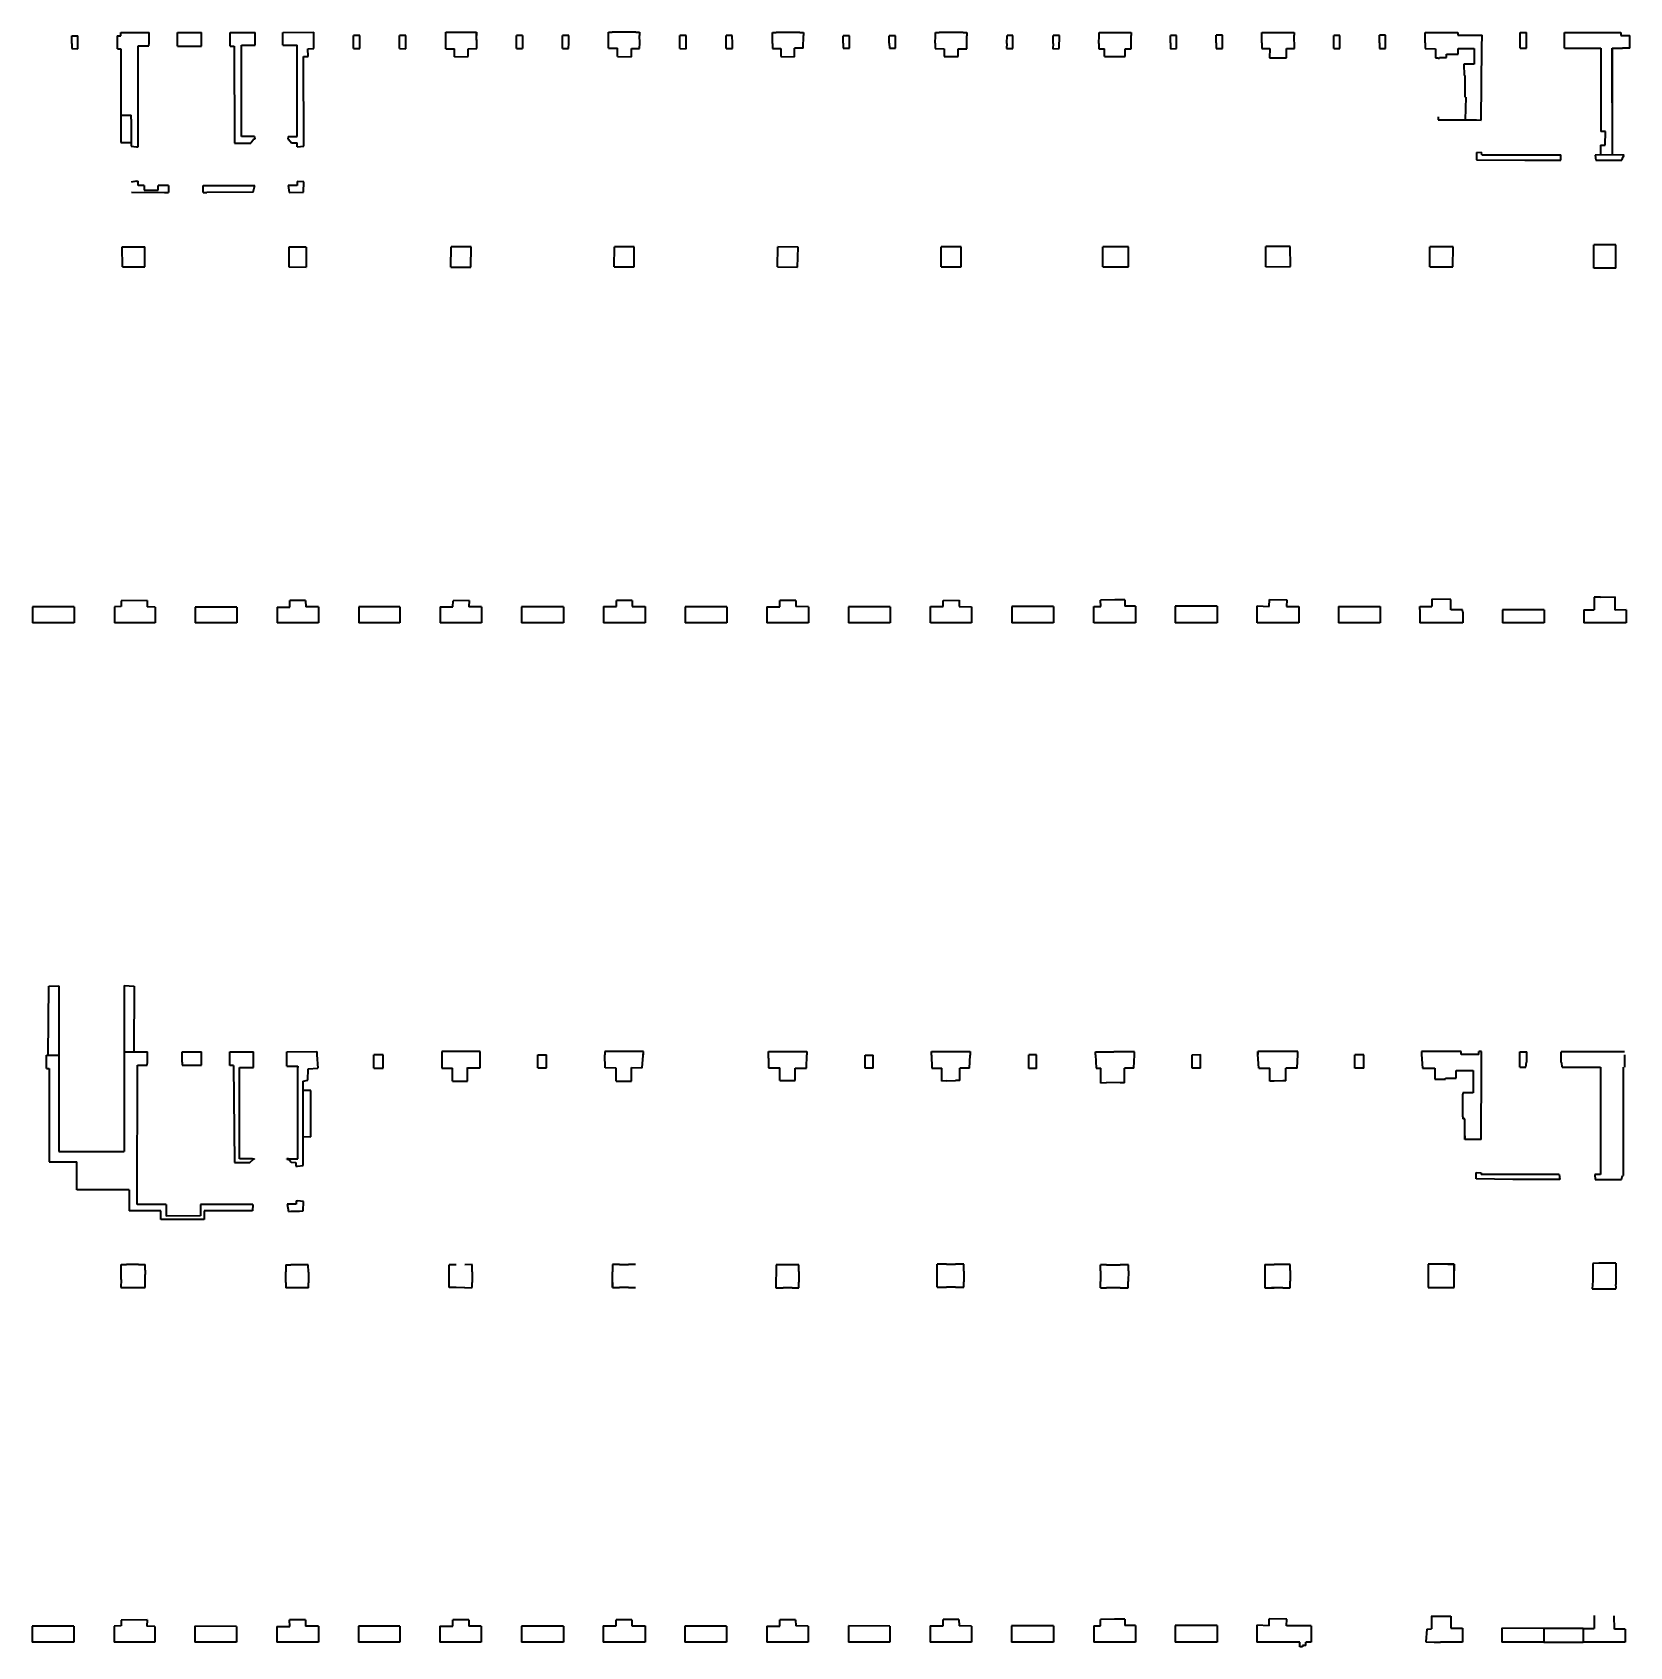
# Model space of a CAD drawing. Header units: millimetres. Extents: x -2569 to 735611, y -420503 to 265310.
# Drawn here: x 78600 to 148010, y -132121 to -61989 of the extents above; entities that cross this region are included whole.
import ezdxf

# ---------------------------------------------------------------- set-up
doc = ezdxf.new("R2010")
doc.units = ezdxf.units.MM
doc.layers.add('02 KANTAVA', color=24, linetype='Continuous', lineweight=35)

msp = doc.modelspace()

# ---------------------------------------------------------------- linework, layer by layer
at = {"layer": '02 KANTAVA'}
for p, q in [((80319, -62141), (80585, -62141)), ((80319, -62478), (80319, -62141)), ((80585, -62702), (80585, -62141)), ((82287, -62141), (82447, -62141)), ((82305, -62702), (82305, -62141)), ((82447, -61998), (83027, -61997)), ((82447, -62141), (82447, -61998)), ((83027, -61997), (83680, -61997)), ((83680, -62464), (83680, -61997)), ((84913, -61996), (85949, -61995)), ((84913, -62594), (84913, -61996)), ((85949, -62593), (85949, -61995)), ((87197, -61995), (88284, -61993)), ((87199, -62592), (87197, -61995)), ((88284, -62554), (88284, -61993)), ((89484, -61992), (90837, -61990)), ((89484, -62554), (89484, -61992)), ((90837, -62463), (90837, -61990)), ((92832, -62134), (92563, -62134)), ((92563, -62696), (92563, -62134)), ((92832, -62457), (92832, -62134)), ((94835, -62133), (94561, -62133)), ((94561, -62697), (94561, -62133)), ((94836, -62459), (94835, -62133)), ((96567, -62702), (96568, -62132)), ((96568, -62132), (96568, -61989)), ((96568, -61989), (97902, -61990)), ((97915, -62693), (97902, -61990)), ((97906, -61990), (97906, -62131)), ((97911, -62457), (97906, -62131)), ((99905, -62130), (99635, -62130)), ((99635, -62691), (99635, -62130)), ((99905, -62130), (99905, -62690)), ((101908, -62129), (101632, -62129)), ((101632, -62688), (101632, -62129)), ((101908, -62468), (101908, -62129)), ((103638, -62685), (103639, -62128)), ((103639, -62128), (103639, -61991)), ((103639, -61991), (103799, -61991)), ((104831, -61991), (103799, -61991)), ((104831, -61991), (104991, -61991)), ((104991, -61991), (104991, -62129)), ((104993, -62458), (104991, -62129)), ((107007, -62127), (106731, -62127)), ((106737, -62697), (106731, -62127)), ((107007, -62464), (107007, -62127)), ((109015, -62133), (108747, -62132)), ((108747, -62693), (108747, -62132)), ((109021, -62472), (109015, -62133)), ((110761, -62478), (110763, -62134)), ((110763, -62134), (110763, -61993)), ((110763, -61993), (110923, -61993)), ((111947, -61993), (110923, -61993)), ((111947, -61993), (112107, -61993)), ((112099, -62683), (112107, -62135)), ((112107, -61993), (112107, -62135)), ((114110, -62137), (113832, -62137)), ((113832, -62468), (113832, -62137)), ((114110, -62680), (114110, -62137)), ((116114, -62139), (115838, -62138)), ((115838, -62468), (115838, -62138)), ((116114, -62679), (116114, -62139)), ((117838, -62467), (117839, -62140)), ((117839, -62140), (117839, -61994)), ((117839, -61994), (117999, -61994)), ((119047, -61995), (117999, -61994)), ((119047, -61995), (119207, -61995)), ((119206, -62702), (119207, -62138)), ((119207, -61995), (119207, -62138)), ((120942, -62473), (120954, -62133)), ((121209, -62133), (120954, -62133)), ((121209, -62698), (121209, -62133)), ((123229, -62132), (122953, -62132)), ((122953, -62472), (122953, -62132)), ((123226, -62699), (123229, -62132)), ((124948, -62475), (124964, -62129)), ((124964, -62129), (124964, -61996)), ((124964, -62129), (124964, -61996)), ((124964, -61996), (126345, -61996)), ((126345, -61996), (126345, -62127)), ((126345, -61996), (126345, -62127)), ((126345, -62703), (126345, -62127)), ((128320, -62123), (128056, -62124)), ((128056, -62445), (128056, -62124)), ((128320, -62698), (128320, -62123)), ((130318, -62120), (130042, -62121)), ((130042, -62442), (130042, -62121)), ((130318, -62697), (130318, -62120)), ((132019, -62441), (132022, -62117)), ((132022, -62117), (132022, -61998)), ((132022, -61998), (132182, -61999)), ((132182, -61999), (133275, -61999)), ((133275, -61999), (133435, -61998)), ((133435, -61998), (133435, -62118)), ((133442, -62697), (133435, -62118)), ((135418, -62127), (135154, -62128)), ((135155, -62696), (135154, -62128)), ((135418, -62699), (135418, -62127)), ((137405, -62119), (137132, -62120)), ((137132, -62445), (137132, -62120)), ((137405, -62692), (137405, -62119)), ((139122, -62450), (139129, -62120)), ((139129, -62120), (139129, -61998)), ((139129, -61999), (139289, -61998)), ((139129, -61998), (140379, -61998)), ((140379, -61998), (140539, -62000)), ((140539, -62000), (140539, -62121)), ((140539, -62121), (141467, -62121)), ((141467, -62121), (141592, -62121)), ((141587, -62646), (141592, -62121)), ((143247, -61997), (143527, -61997)), ((143247, -62680), (143247, -61997)), ((143527, -62430), (143527, -61997)), ((145182, -61997), (147625, -61996)), ((145182, -62685), (145182, -61997)), ((147625, -61996), (147625, -62123)), ((147625, -62123), (148010, -62123)), ((148010, -62686), (148010, -62123)), ((80319, -62478), (80320, -62699)), ((80320, -62699), (80585, -62702)), ((82305, -62702), (82445, -62702)), ((82445, -62702), (82449, -65594)), ((83202, -66960), (83197, -62583)), ((83197, -62583), (83658, -62584)), ((83658, -62584), (83680, -62464)), ((84913, -62594), (85949, -62593)), ((87199, -62592), (87379, -62592)), ((87379, -62592), (87388, -66806)), ((87692, -66514), (87684, -62554)), ((87684, -62554), (88284, -62554)), ((89484, -62554), (90103, -62554)), ((90112, -66514), (90103, -62554)), ((90402, -66941), (90392, -63043)), ((90392, -63043), (90583, -63044)), ((90578, -62714), (90830, -62699)), ((90583, -63044), (90578, -62714)), ((90830, -62699), (90837, -62463)), ((92563, -62696), (92827, -62692)), ((92827, -62692), (92832, -62457)), ((94561, -62697), (94837, -62702)), ((94837, -62702), (94836, -62459)), ((96567, -62702), (96943, -62702)), ((96943, -63050), (96943, -62702)), ((96943, -63050), (97545, -63041)), ((97544, -62704), (97915, -62693)), ((97545, -63041), (97544, -62704)), ((99635, -62691), (99905, -62690)), ((101632, -62688), (101904, -62690)), ((101904, -62690), (101908, -62468)), ((103638, -62685), (104027, -62685)), ((104027, -63047), (104027, -62685)), ((104027, -63047), (104633, -63060)), ((104633, -63060), (104634, -62692)), ((104634, -62692), (104991, -62697)), ((104991, -62697), (104993, -62458)), ((106737, -62697), (107007, -62702)), ((107007, -62702), (107007, -62464)), ((108747, -62693), (109019, -62694)), ((109019, -62694), (109021, -62472)), ((110761, -62478), (110769, -62690)), ((110769, -62690), (111126, -62700)), ((111126, -62700), (111122, -63046)), ((111122, -63046), (111724, -63055)), ((111724, -63055), (111724, -62683)), ((112099, -62683), (111724, -62683)), ((113832, -62468), (113838, -62685)), ((113838, -62685), (114110, -62680)), ((115839, -62469), (115838, -62468)), ((115838, -62468), (115844, -62682)), ((115844, -62682), (116114, -62679)), ((117838, -62467), (117830, -62697)), ((117830, -62697), (118222, -62703)), ((118222, -62703), (118227, -63038)), ((118227, -63038), (118836, -63034)), ((118836, -63034), (118836, -62702)), ((118836, -62702), (119206, -62702)), ((120942, -62473), (120936, -62699)), ((120936, -62699), (121209, -62698)), ((122953, -62472), (122943, -62701)), ((122943, -62701), (123226, -62699)), ((124948, -62475), (124948, -62705)), ((124948, -62705), (125183, -62705)), ((125183, -63043), (125183, -62705)), ((125183, -63043), (125638, -63038)), ((125638, -63038), (126085, -63037)), ((126085, -62704), (126345, -62703)), ((126085, -63037), (126085, -62704)), ((128056, -62445), (128054, -62701)), ((128054, -62701), (128320, -62698)), ((130042, -62442), (130043, -62697)), ((130043, -62697), (130318, -62697)), ((132019, -62441), (132021, -62691)), ((132021, -62691), (132372, -62698)), ((132372, -62698), (132362, -63093)), ((132362, -63093), (133092, -63093)), ((133092, -63093), (133092, -62697)), ((133092, -62697), (133442, -62697)), ((135155, -62696), (135418, -62699)), ((137132, -62445), (137132, -62688)), ((137132, -62688), (137405, -62692)), ((139122, -62450), (139122, -62689)), ((139122, -62689), (139565, -62703)), ((139565, -62703), (139565, -63103)), ((139565, -63103), (139685, -63103)), ((139685, -63109), (139745, -63109)), ((139745, -63109), (139745, -63089)), ((139745, -63089), (140045, -63089)), ((140045, -63089), (140045, -62939)), ((140045, -62939), (140555, -62939)), ((140555, -62939), (140555, -62699)), ((140555, -62699), (141255, -62699)), ((141255, -62699), (141249, -63369)), ((141556, -65800), (141587, -62646)), ((143247, -62680), (143522, -62686)), ((143522, -62686), (143527, -62430)), ((145182, -62685), (146752, -62684)), ((146752, -62684), (146757, -66301)), ((147252, -62685), (147252, -67323)), ((147252, -65055), (147252, -62685)), ((147252, -62685), (147690, -62685)), ((148010, -62686), (147690, -62685)), ((141249, -63369), (140809, -63369)), ((140809, -63369), (140819, -63864)), ((140848, -63864), (140850, -64814)), ((140895, -64814), (140854, -65794)), ((82449, -65594), (82448, -66773)), ((82449, -65594), (82898, -65594)), ((82898, -65764), (82897, -66942)), ((82898, -65764), (82898, -65594)), ((139693, -65669), (139693, -65789)), ((139693, -65789), (141351, -65796)), ((141351, -65796), (141556, -65800)), ((88252, -66514), (87692, -66514)), ((88252, -66514), (88265, -66630)), ((89712, -66514), (89699, -66630)), ((89712, -66514), (90112, -66514)), ((146957, -66301), (146757, -66301)), ((146942, -66888), (146957, -66301)), ((82448, -66773), (82897, -66773)), ((82897, -66942), (83123, -66959)), ((83123, -66959), (83202, -66960)), ((87388, -66806), (88092, -66801)), ((88227, -66636), (88092, -66801)), ((88265, -66630), (88227, -66636)), ((89699, -66630), (89737, -66636)), ((89737, -66636), (89863, -66790)), ((89863, -66790), (90113, -66795)), ((90115, -66970), (90113, -66795)), ((90115, -66970), (90402, -66941)), ((141354, -67213), (141350, -67532)), ((141354, -67213), (141572, -67197)), ((141581, -67318), (141572, -67197)), ((141581, -67318), (145021, -67319)), ((145016, -67544), (145021, -67319)), ((146745, -67313), (146514, -67321)), ((146514, -67321), (146534, -67539)), ((146742, -66888), (146942, -66888)), ((146742, -66888), (146745, -67313)), ((147765, -67332), (146745, -67313)), ((141350, -67532), (143459, -67550)), ((143459, -67550), (145016, -67544)), ((146534, -67539), (147672, -67542)), ((147672, -67542), (147726, -67398)), ((147726, -67398), (147765, -67332)), ((83133, -68462), (82894, -68494)), ((83133, -68462), (83204, -68459)), ((83208, -68645), (83204, -68459)), ((83464, -68648), (83208, -68645)), ((83464, -68648), (83464, -68848)), ((84525, -68651), (84066, -68651)), ((84066, -68851), (84066, -68651)), ((84525, -68651), (84525, -68946)), ((86025, -68651), (88277, -68650)), ((86025, -68942), (86025, -68651)), ((88195, -68936), (88277, -68650)), ((90103, -68652), (89719, -68650)), ((89719, -68650), (89756, -68942)), ((90110, -68464), (90103, -68652)), ((90398, -68489), (90110, -68464)), ((90378, -68932), (90398, -68489)), ((82906, -68935), (84344, -68947)), ((83464, -68848), (84066, -68851)), ((84344, -68947), (84525, -68946)), ((86025, -68942), (86183, -68942)), ((88195, -68936), (86183, -68942)), ((89756, -68942), (90378, -68932)), ((82516, -72174), (82512, -71309)), ((82512, -71309), (83496, -71309)), ((83496, -72179), (83496, -71309)), ((89752, -71317), (89743, -72183)), ((90506, -71325), (89752, -71317)), ((90506, -71325), (90497, -72191)), ((96783, -72187), (96805, -71305)), ((97674, -71304), (96805, -71305)), ((97653, -72186), (97674, -71304)), ((103890, -72182), (103895, -71311)), ((104759, -71311), (103895, -71311)), ((104754, -72172), (104759, -71311)), ((110979, -72176), (111002, -71308)), ((111877, -71328), (111002, -71308)), ((111854, -72195), (111877, -71328)), ((118956, -71309), (118086, -71303)), ((118088, -72171), (118086, -71303)), ((118957, -72176), (118956, -71309)), ((125117, -72182), (125118, -71313)), ((126229, -71303), (125118, -71313)), ((126228, -72176), (126229, -71303)), ((133263, -71293), (132202, -71293)), ((132202, -72181), (132202, -71293)), ((133268, -72170), (133263, -71293)), ((139323, -72181), (139331, -71306)), ((140332, -71303), (139331, -71306)), ((140324, -72177), (140332, -71303)), ((147403, -71228), (146453, -71228)), ((146454, -72234), (146453, -71228)), ((147404, -72234), (147403, -71228)), ((82516, -72174), (83496, -72179)), ((89743, -72183), (90497, -72191)), ((96783, -72187), (97653, -72186)), ((103890, -72182), (104754, -72172)), ((110979, -72176), (111854, -72195)), ((118088, -72171), (118957, -72176)), ((125117, -72182), (125632, -72181)), ((125632, -72181), (126228, -72176)), ((132202, -72181), (133268, -72170)), ((139323, -72181), (140324, -72177)), ((147404, -72234), (146454, -72234)), ((80418, -86953), (78608, -86946)), ((78608, -86946), (78608, -87644)), ((80418, -86953), (80418, -87644)), ((82465, -86939), (82168, -86953)), ((82168, -86953), (82168, -87644)), ((83596, -86679), (82465, -86694)), ((82465, -86694), (82465, -86939)), ((83596, -86679), (83592, -86952)), ((83934, -86959), (83592, -86952)), ((83934, -86959), (83934, -87644)), ((87487, -86957), (85674, -86956)), ((85674, -86956), (85674, -87644)), ((87487, -86957), (87487, -87643)), ((89237, -86957), (89793, -86957)), ((89237, -86957), (89237, -87643)), ((90473, -86673), (89787, -86679)), ((89793, -86957), (89787, -86679)), ((90473, -86673), (90482, -86949)), ((91038, -86955), (90482, -86949)), ((91038, -86955), (91038, -87643)), ((94576, -86955), (92785, -86951)), ((92785, -86951), (92785, -87643)), ((94576, -86955), (94576, -87643)), ((96316, -86955), (96879, -86955)), ((96316, -86955), (96316, -87643)), ((96879, -86955), (96881, -86680)), ((97578, -86673), (96881, -86680)), ((97578, -86673), (97573, -86954)), ((98114, -86948), (97573, -86954)), ((98114, -86948), (98114, -87643)), ((101684, -86950), (99861, -86954)), ((99861, -86954), (99861, -87643)), ((101684, -86950), (101684, -87642)), ((103420, -86940), (103981, -86940)), ((103420, -86940), (103420, -87642)), ((104659, -86671), (103979, -86672)), ((103981, -86940), (103979, -86672)), ((104659, -86671), (104659, -86937)), ((104659, -86937), (105236, -86940)), ((105236, -86940), (105236, -87642)), ((108777, -86947), (106965, -86946)), ((106965, -86946), (106965, -87642)), ((108777, -86947), (108777, -87642)), ((110519, -86948), (111086, -86948)), ((110519, -86948), (110519, -87642)), ((111776, -86669), (111085, -86670)), ((111086, -86948), (111085, -86670)), ((111776, -86669), (111779, -86936)), ((112325, -86949), (111779, -86936)), ((112325, -86949), (112325, -87642)), ((115875, -86943), (114071, -86941)), ((114071, -86941), (114071, -87642)), ((115875, -86943), (115875, -87641)), ((117627, -87641), (117627, -86934)), ((117627, -86934), (118181, -86934)), ((118181, -86934), (118183, -86666)), ((118183, -86666), (118872, -86658)), ((118872, -86658), (118878, -86931)), ((118878, -86931), (119412, -86943)), ((119412, -86943), (119412, -87641)), ((122974, -86937), (121163, -86935)), ((121163, -86935), (121163, -87641)), ((122974, -86937), (122974, -87641)), ((124731, -87641), (124731, -86934)), ((124731, -86934), (125026, -86934)), ((125635, -86649), (125021, -86663)), ((125026, -86934), (125021, -86663)), ((126076, -86647), (125635, -86649)), ((126076, -86647), (126074, -86925)), ((126542, -86923), (126074, -86925)), ((126542, -86923), (126542, -87641)), ((130090, -86921), (128266, -86919)), ((128266, -86919), (128266, -87641)), ((130090, -86921), (130090, -87642)), ((131816, -87642), (131816, -86906)), ((131816, -86906), (132349, -86927)), ((132349, -86927), (132355, -86634)), ((132355, -86634), (133112, -86647)), ((133112, -86647), (133101, -86927)), ((133101, -86927), (133633, -86927)), ((133633, -86927), (133633, -87642)), ((135359, -86927), (137164, -86927)), ((135359, -86927), (135359, -87643)), ((137164, -86927), (137164, -87643)), ((138890, -86927), (139406, -86927)), ((138890, -87067), (138890, -86927)), ((139408, -86615), (139406, -86927)), ((140230, -86630), (139408, -86615)), ((140232, -87085), (140230, -86630)), ((146735, -86526), (146466, -86522)), ((146466, -86522), (146466, -87078)), ((146735, -86526), (147380, -86519)), ((147379, -87089), (147380, -86519)), ((80418, -87644), (78608, -87644)), ((83015, -87644), (82168, -87644)), ((83934, -87644), (83015, -87644)), ((87487, -87643), (85674, -87644)), ((91038, -87643), (89237, -87643)), ((94576, -87643), (92785, -87643)), ((98114, -87643), (96316, -87643)), ((101684, -87642), (99861, -87643)), ((105236, -87642), (103420, -87642)), ((108777, -87642), (106965, -87642)), ((112325, -87642), (110519, -87642)), ((115875, -87641), (114071, -87642)), ((119412, -87641), (117627, -87641)), ((122974, -87641), (121163, -87641)), ((125632, -87641), (124731, -87641)), ((126542, -87641), (125632, -87641)), ((130090, -87642), (128266, -87641)), ((133633, -87642), (131816, -87642)), ((131816, -87642), (131816, -87642)), ((137164, -87643), (135359, -87643)), ((138890, -87067), (138890, -87644)), ((139801, -87644), (138890, -87644)), ((140752, -87644), (139801, -87644)), ((140746, -87073), (140232, -87085)), ((140752, -87182), (140746, -87073)), ((140752, -87182), (140752, -87644)), ((142477, -87074), (142475, -87183)), ((142475, -87183), (142475, -87642)), ((144293, -87641), (142475, -87642)), ((144293, -87082), (142477, -87074)), ((144293, -87082), (144293, -87641)), ((146020, -87078), (146011, -87173)), ((146011, -87173), (146011, -87640)), ((147852, -87639), (146011, -87640)), ((146020, -87078), (146466, -87078)), ((147852, -87072), (147379, -87089)), ((147852, -87072), (147852, -87639)), ((79294, -106423), (79316, -103424)), ((79316, -103424), (79751, -103417)), ((79751, -103417), (79751, -106421)), ((82594, -103403), (83024, -103423)), ((82594, -103403), (82594, -103833)), ((83024, -103423), (83019, -106278)), ((82594, -103833), (82594, -106278)), ((79225, -106996), (79225, -106421)), ((79225, -106421), (79319, -106421)), ((79319, -106421), (79751, -106421)), ((79751, -106421), (79751, -110604)), ((82594, -106278), (82594, -110604)), ((82594, -106278), (83019, -106278)), ((83019, -106278), (83604, -106277)), ((83604, -106726), (83604, -106277)), ((85110, -106276), (85948, -106275)), ((85110, -106722), (85110, -106276)), ((85948, -106862), (85948, -106275)), ((87187, -106866), (87188, -106274)), ((87188, -106416), (87188, -106274)), ((87188, -106274), (88212, -106274)), ((88211, -106966), (88211, -106418)), ((88212, -106903), (88212, -106274)), ((89662, -106272), (90966, -106271)), ((89662, -106903), (89662, -106272)), ((90966, -106283), (90966, -106271)), ((90966, -106271), (90966, -106414)), ((90966, -106414), (91003, -106987)), ((93848, -106413), (93446, -106413)), ((93446, -106990), (93446, -106413)), ((93848, -106984), (93848, -106413)), ((96401, -106270), (96398, -106983)), ((98057, -106270), (96401, -106270)), ((98057, -106968), (98057, -106270)), ((100571, -106967), (100571, -106409)), ((100571, -106409), (100937, -106409)), ((100937, -106970), (100937, -106409)), ((105154, -106270), (103471, -106270)), ((103471, -106270), (103471, -106408)), ((103491, -106974), (103471, -106408)), ((105098, -106976), (105154, -106270)), ((105143, -106270), (105143, -106409)), ((110591, -106559), (110595, -106414)), ((110591, -106559), (110593, -106975)), ((110595, -106269), (112259, -106269)), ((110595, -106414), (110595, -106269)), ((112240, -106988), (112259, -106415)), ((112259, -106269), (112259, -106415)), ((114790, -106988), (114790, -106417)), ((114790, -106417), (115137, -106418)), ((115137, -106991), (115137, -106418)), ((117671, -106269), (119358, -106269)), ((117671, -106420), (117671, -106269)), ((117671, -106420), (117687, -106991)), ((119330, -106995), (119358, -106418)), ((119358, -106269), (119358, -106418)), ((121905, -107007), (121905, -106412)), ((122238, -106412), (121905, -106412)), ((122238, -106999), (122238, -106412)), ((124795, -106281), (125590, -106278)), ((124796, -106409), (124795, -106281)), ((124796, -106409), (124821, -106990)), ((126497, -106283), (125590, -106278)), ((126467, -106990), (126497, -106406)), ((126497, -106406), (126497, -106283)), ((128994, -106402), (129358, -106401)), ((128994, -106986), (128994, -106402)), ((129358, -106984), (129358, -106401)), ((133587, -106270), (131853, -106270)), ((131853, -106270), (131853, -106397)), ((131853, -106397), (131853, -106270)), ((131889, -106984), (131853, -106397)), ((133566, -106991), (133587, -106398)), ((133587, -106398), (133587, -106270)), ((136453, -106403), (136068, -106404)), ((136068, -106982), (136068, -106404)), ((136453, -106990), (136453, -106403)), ((140691, -106271), (138960, -106270)), ((138960, -106270), (138960, -106400)), ((138960, -106400), (139003, -106989)), ((140691, -106400), (140691, -106271)), ((141458, -106401), (140691, -106400)), ((141458, -106401), (141458, -106271)), ((141567, -106271), (141458, -106271)), ((141567, -106704), (141567, -106271)), ((143233, -106272), (143543, -106272)), ((143233, -106726), (143233, -106272)), ((143543, -106725), (143543, -106272)), ((147777, -106276), (145036, -106274)), ((145036, -106742), (145036, -106274)), ((147777, -106403), (147777, -106943)), ((79225, -106996), (79335, -106996)), ((79335, -106996), (79335, -111061)), ((83157, -112911), (83177, -106865)), ((83177, -106865), (83591, -106860)), ((83591, -106860), (83604, -106726)), ((85110, -106722), (85108, -106862)), ((85108, -106862), (85948, -106862)), ((87347, -106866), (87187, -106866)), ((87347, -106866), (87385, -111085)), ((87611, -110926), (87611, -106966)), ((87611, -106966), (88211, -106966)), ((89662, -106903), (90142, -106903)), ((90142, -106903), (90135, -106966)), ((90135, -110926), (90135, -106966)), ((90577, -107515), (90582, -107012)), ((90582, -107012), (91003, -106987)), ((93446, -106990), (93848, -106984)), ((96398, -106983), (96853, -106991)), ((96853, -107548), (96853, -106991)), ((97516, -107547), (97516, -106965)), ((97516, -106973), (98057, -106968)), ((100571, -106967), (100937, -106970)), ((103976, -106991), (103491, -106974)), ((103976, -107548), (103976, -106991)), ((104639, -107547), (104639, -106965)), ((104639, -106965), (105098, -106976)), ((110593, -106975), (111084, -106976)), ((111084, -107531), (111084, -106976)), ((111744, -107531), (111744, -106984)), ((111744, -106984), (112240, -106988)), ((115137, -106991), (114790, -106988)), ((117687, -106991), (118116, -106991)), ((118116, -107546), (118116, -106991)), ((118901, -107524), (118901, -106995)), ((119330, -106995), (118901, -106995)), ((122238, -106999), (121905, -107007)), ((124821, -106990), (125023, -106990)), ((125023, -107638), (125023, -106990)), ((126052, -107620), (126052, -106990)), ((126467, -106990), (126052, -106990)), ((129358, -106984), (128994, -106986)), ((131889, -106984), (132374, -106984)), ((132374, -107550), (132374, -106984)), ((133075, -107542), (133075, -106991)), ((133566, -106991), (133075, -106991)), ((136453, -106990), (136068, -106982)), ((139003, -106989), (139538, -106983)), ((139538, -106983), (139538, -107464)), ((140471, -107419), (140471, -107089)), ((140471, -107089), (141201, -107089)), ((141201, -107089), (141201, -108059)), ((141549, -110090), (141565, -106951)), ((141565, -106951), (141567, -106704)), ((143233, -106946), (143233, -106726)), ((143233, -106946), (143503, -106945)), ((143503, -106945), (143523, -106725)), ((143523, -106725), (143543, -106725)), ((145056, -106742), (145036, -106742)), ((145078, -106952), (145056, -106742)), ((145078, -106952), (146734, -106949)), ((146734, -106949), (146734, -111602)), ((147746, -111591), (147746, -106943)), ((90368, -107555), (90577, -107515)), ((90371, -109962), (90368, -107555)), ((90697, -107962), (90369, -107962)), ((90699, -109965), (90697, -107962)), ((96853, -107548), (97009, -107548)), ((97009, -107548), (97389, -107549)), ((97389, -107549), (97516, -107547)), ((103976, -107548), (104131, -107548)), ((104131, -107548), (104511, -107549)), ((104511, -107549), (104639, -107547)), ((111084, -107531), (111231, -107531)), ((111231, -107531), (111712, -107531)), ((111611, -107531), (111744, -107531)), ((118329, -107540), (118116, -107546)), ((118329, -107540), (118709, -107530)), ((118901, -107524), (118709, -107530)), ((125271, -107630), (125023, -107638)), ((125865, -107619), (125275, -107616)), ((126052, -107620), (125865, -107619)), ((132936, -107544), (132374, -107550)), ((132556, -107548), (132374, -107550)), ((133075, -107542), (132936, -107544)), ((139538, -107464), (139930, -107464)), ((139930, -107464), (140011, -107464)), ((140011, -107464), (140011, -107419)), ((140011, -107419), (140471, -107419)), ((141201, -108059), (140761, -108059)), ((140761, -108059), (140761, -108119)), ((140763, -108282), (140761, -108119)), ((140763, -109102), (140763, -108282)), ((140763, -109102), (140763, -109189)), ((140850, -109186), (140763, -109189)), ((140850, -110084), (140850, -109186)), ((90372, -111218), (90371, -109962)), ((90371, -109962), (90699, -109965)), ((140850, -109926), (140850, -110084)), ((141340, -110090), (140850, -110084)), ((141549, -110090), (141340, -110090)), ((79751, -110604), (82594, -110604)), ((79335, -111061), (80543, -111061)), ((80536, -112269), (80543, -111061)), ((87385, -111085), (88049, -111085)), ((88171, -110926), (87611, -110926)), ((88049, -111085), (88212, -110946)), ((88171, -110926), (88262, -110926)), ((88262, -110946), (88212, -110946)), ((88262, -110946), (88262, -110926)), ((89735, -110926), (89662, -110926)), ((89662, -110946), (89662, -110926)), ((89662, -110946), (89749, -110940)), ((89735, -110926), (90135, -110926)), ((89740, -110928), (89849, -111077)), ((89849, -111077), (90052, -111081)), ((90052, -111081), (90046, -111246)), ((90046, -111246), (90124, -111241)), ((90124, -111241), (90372, -111218)), ((141337, -111799), (141337, -111519)), ((141337, -111519), (141549, -111540)), ((142931, -111827), (141337, -111799)), ((141549, -111540), (141549, -111605)), ((144948, -111605), (141549, -111605)), ((144979, -111827), (142931, -111827)), ((144948, -111605), (144979, -111827)), ((146734, -111602), (146498, -111605)), ((146498, -111605), (146513, -111826)), ((146513, -111826), (147656, -111826)), ((147656, -111826), (147701, -111656)), ((147701, -111656), (147746, -111656)), ((147746, -111656), (147746, -111591)), ((82813, -112269), (80536, -112269)), ((82813, -112269), (82813, -113188)), ((84414, -112913), (83157, -112911)), ((88188, -112907), (85909, -112904)), ((85909, -112904), (85909, -113404)), ((88188, -112907), (88170, -113188)), ((89681, -112900), (89728, -113208)), ((90065, -112903), (89681, -112900)), ((90064, -112747), (90065, -112903)), ((90064, -112747), (90129, -112758)), ((90378, -112774), (90129, -112758)), ((90376, -113192), (90378, -112774)), ((84183, -113188), (82813, -113188)), ((84183, -113558), (84183, -113188)), ((86071, -113558), (84183, -113558)), ((84414, -112913), (84414, -113413)), ((85909, -113404), (84414, -113413)), ((88170, -113188), (86071, -113188)), ((86071, -113188), (86071, -113558)), ((89728, -113208), (89834, -113205)), ((89834, -113205), (90214, -113196)), ((90214, -113196), (90376, -113192)), ((82458, -115518), (82694, -115518)), ((82458, -115755), (82458, -115518)), ((83214, -115518), (82694, -115518)), ((83214, -115518), (83501, -115518)), ((83501, -115768), (83501, -115518)), ((89618, -115534), (89834, -115529)), ((89618, -115534), (89618, -115842)), ((90214, -115529), (89834, -115529)), ((90590, -115526), (90214, -115529)), ((90595, -115854), (90590, -115526)), ((96713, -116523), (96714, -115538)), ((97022, -115533), (96714, -115538)), ((97715, -115523), (97402, -115528)), ((97714, -115843), (97715, -115523)), ((103811, -115519), (103811, -115833)), ((104120, -115519), (103811, -115519)), ((104120, -115519), (104500, -115520)), ((104812, -115519), (104500, -115519)), ((110917, -115525), (110916, -115821)), ((111231, -115525), (110917, -115525)), ((111611, -115525), (111231, -115525)), ((111907, -115525), (111611, -115525)), ((111906, -115820), (111907, -115525)), ((118329, -115510), (117925, -115510)), ((117925, -115810), (117925, -115510)), ((118329, -115510), (118709, -115510)), ((119074, -115510), (118709, -115510)), ((119074, -115808), (119074, -115510)), ((125022, -115798), (125022, -115534)), ((125271, -115534), (125022, -115534)), ((125271, -115534), (125865, -115534)), ((126230, -115534), (125865, -115534)), ((126226, -115796), (126230, -115534)), ((132162, -115516), (132159, -115786)), ((132162, -115516), (132556, -115516)), ((133253, -115512), (132556, -115516)), ((133253, -115784), (133253, -115512)), ((139247, -115498), (139246, -116513)), ((139658, -115498), (139247, -115498)), ((140389, -115498), (139658, -115498)), ((140108, -115498), (140388, -115498)), ((140388, -115498), (140388, -115789)), ((140389, -116513), (140389, -115498)), ((146674, -115465), (146404, -115467)), ((146404, -115467), (146404, -116231)), ((147124, -115461), (146674, -115465)), ((147409, -115459), (147124, -115461)), ((147409, -115459), (147409, -116391)), ((82458, -116162), (82454, -116511)), ((82458, -116162), (82458, -115755)), ((83501, -115768), (83501, -115948)), ((83501, -116111), (83501, -115948)), ((83501, -116519), (83501, -116111)), ((89618, -116294), (89618, -115842)), ((89618, -116294), (89618, -116533)), ((90595, -115854), (90602, -116314)), ((90606, -116533), (90602, -116314)), ((97714, -115843), (97713, -116303)), ((97713, -116523), (97713, -116303)), ((103811, -116519), (103811, -115833)), ((103811, -116297), (103811, -116519)), ((110916, -115821), (110914, -116281)), ((110914, -116281), (110914, -116531)), ((111903, -116529), (111904, -116280)), ((111906, -115820), (111904, -116280)), ((117925, -116270), (117925, -115810)), ((117925, -116505), (117925, -116270)), ((119074, -115808), (119075, -116268)), ((119076, -116508), (119075, -116268)), ((125022, -115798), (125022, -116258)), ((125022, -116529), (125022, -116258)), ((126216, -116526), (126220, -116256)), ((126226, -115796), (126220, -116256)), ((132155, -116246), (132152, -116526)), ((132159, -115786), (132155, -116246)), ((133253, -115784), (133253, -116244)), ((133253, -116532), (133253, -116244)), ((140389, -116513), (140389, -115789)), ((146404, -116231), (146374, -116580)), ((147417, -116513), (147409, -116391)), ((82454, -116511), (82694, -116516)), ((82694, -116516), (82986, -116521)), ((82986, -116521), (83214, -116516)), ((83214, -116520), (83501, -116519)), ((89834, -116533), (89618, -116533)), ((90172, -116533), (89834, -116533)), ((90606, -116533), (90172, -116533)), ((97022, -116523), (96713, -116523)), ((97402, -116524), (97022, -116523)), ((97402, -116524), (97713, -116523)), ((103811, -116519), (104120, -116519)), ((104500, -116520), (104120, -116519)), ((104500, -116520), (104811, -116519)), ((110914, -116531), (111231, -116530)), ((111611, -116529), (111231, -116530)), ((111611, -116529), (111903, -116529)), ((117925, -116505), (118329, -116506)), ((118709, -116507), (118329, -116506)), ((118709, -116507), (119076, -116508)), ((125022, -116529), (125271, -116528)), ((125865, -116527), (125271, -116528)), ((125865, -116527), (126216, -116526)), ((132152, -116526), (132556, -116528)), ((132936, -116530), (132451, -116528)), ((132936, -116530), (133253, -116532)), ((139246, -116513), (140389, -116513)), ((139271, -116513), (140389, -116513)), ((146374, -116580), (147402, -116578)), ((147402, -116578), (147417, -116513)), ((83588, -130959), (82457, -130973)), ((82457, -130973), (82457, -131219)), ((83588, -130959), (83584, -131232)), ((90465, -130952), (89780, -130958)), ((89785, -131236), (89780, -130958)), ((90465, -130952), (90474, -131228)), ((96871, -131235), (96873, -130960)), ((97570, -130952), (96873, -130960)), ((97570, -130952), (97566, -131233)), ((104651, -130950), (103972, -130951)), ((103973, -131219), (103972, -130951)), ((104651, -130950), (104651, -131217)), ((111769, -130948), (111077, -130949)), ((111078, -131228), (111077, -130949)), ((111769, -130948), (111772, -131215)), ((118173, -131214), (118175, -130945)), ((118864, -130937), (118175, -130945)), ((118864, -130937), (118871, -131210)), ((125628, -130928), (125013, -130942)), ((125018, -131213), (125013, -130942)), ((126068, -130926), (125628, -130928)), ((126068, -130926), (126067, -131205)), ((132341, -131207), (132348, -130913)), ((133105, -130926), (132348, -130913)), ((133093, -131207), (133105, -130926)), ((139377, -130789), (140237, -130789)), ((139401, -130788), (139397, -131347)), ((140237, -130789), (140237, -131319)), ((146472, -130766), (146472, -131335)), ((147348, -131355), (147335, -130780)), ((80410, -131232), (78600, -131226)), ((78600, -131226), (78600, -131924)), ((80410, -131232), (80410, -131924)), ((82457, -131219), (82160, -131232)), ((82160, -131232), (82160, -131924)), ((83926, -131238), (83584, -131232)), ((83926, -131238), (83926, -131923)), ((87479, -131236), (85666, -131235)), ((85666, -131235), (85666, -131923)), ((87479, -131236), (87479, -131923)), ((89229, -131236), (89785, -131236)), ((89229, -131236), (89229, -131923)), ((91030, -131234), (90474, -131228)), ((91030, -131234), (91030, -131923)), ((92778, -131231), (92778, -131923)), ((94568, -131235), (92778, -131231)), ((94568, -131235), (94568, -131923)), ((96308, -131235), (96308, -131923)), ((96308, -131235), (96871, -131235)), ((98107, -131227), (97566, -131233)), ((98107, -131227), (98107, -131922)), ((101676, -131229), (99853, -131233)), ((99853, -131233), (99853, -131922)), ((101676, -131229), (101676, -131922)), ((103412, -131219), (103412, -131922)), ((103412, -131219), (103973, -131219)), ((104651, -131217), (105228, -131220)), ((105228, -131220), (105228, -131922)), ((108770, -131227), (106957, -131226)), ((106957, -131226), (106957, -131922)), ((108770, -131227), (108770, -131922)), ((110512, -131228), (111078, -131228)), ((110512, -131228), (110512, -131922)), ((112317, -131229), (111772, -131215)), ((112317, -131229), (112317, -131921)), ((115867, -131222), (114064, -131221)), ((114064, -131221), (114064, -131921)), ((115867, -131222), (115867, -131921)), ((117619, -131214), (117619, -131921)), ((117619, -131214), (118173, -131214)), ((119404, -131222), (118871, -131210)), ((119404, -131222), (119404, -131921)), ((122967, -131216), (121155, -131214)), ((121155, -131214), (121155, -131921)), ((122967, -131216), (122967, -131921)), ((124723, -131213), (124723, -131921)), ((124723, -131213), (125018, -131213)), ((126534, -131202), (126067, -131205)), ((126534, -131202), (126534, -131921)), ((130082, -131200), (128259, -131198)), ((128259, -131198), (128259, -131921)), ((130082, -131200), (130082, -131921)), ((132341, -131207), (131808, -131186)), ((131808, -131186), (131808, -131922)), ((134168, -131207), (133093, -131207)), ((134168, -131207), (134165, -131343)), ((134165, -131343), (134165, -131922)), ((139193, -131356), (139150, -131915)), ((139193, -131356), (139397, -131347)), ((140237, -131319), (140737, -131319)), ((140737, -131319), (140737, -131924)), ((144273, -131335), (142447, -131319)), ((142447, -131319), (142447, -131923)), ((144273, -131335), (144273, -131922)), ((145983, -131335), (144273, -131335)), ((145983, -131335), (145983, -131921)), ((145983, -131335), (146472, -131335)), ((147819, -131354), (147348, -131355)), ((147819, -131354), (147819, -131920)), ((80410, -131924), (78600, -131924)), ((83007, -131923), (82160, -131924)), ((83926, -131923), (83007, -131923)), ((87479, -131923), (85666, -131923)), ((91030, -131923), (89229, -131923)), ((94568, -131923), (92778, -131923)), ((98107, -131922), (96308, -131923)), ((101676, -131922), (99853, -131922)), ((105228, -131922), (103412, -131922)), ((108770, -131922), (106957, -131922)), ((112317, -131921), (110512, -131922)), ((115867, -131921), (114064, -131921)), ((119404, -131921), (117619, -131921)), ((122967, -131921), (121155, -131921)), ((125624, -131921), (124723, -131921)), ((126534, -131921), (125624, -131921)), ((130082, -131921), (128259, -131921)), ((133672, -131922), (131808, -131922)), ((133677, -132058), (133672, -131922)), ((133677, -132121), (133677, -132058)), ((133794, -132121), (133677, -132121)), ((133944, -132061), (133794, -132061)), ((133794, -132061), (133794, -132121)), ((134165, -131922), (133944, -131922)), ((133944, -132061), (133944, -131922)), ((139150, -131915), (139510, -131924)), ((139510, -131924), (139793, -131924)), ((140139, -131924), (139793, -131924)), ((140737, -131923), (140139, -131924)), ((144274, -131921), (142447, -131922)), ((144273, -131922), (145983, -131921)), ((147819, -131919), (145984, -131920))]:
    msp.add_line(p, q, dxfattribs=at)

doc.saveas('drawing.dxf')
